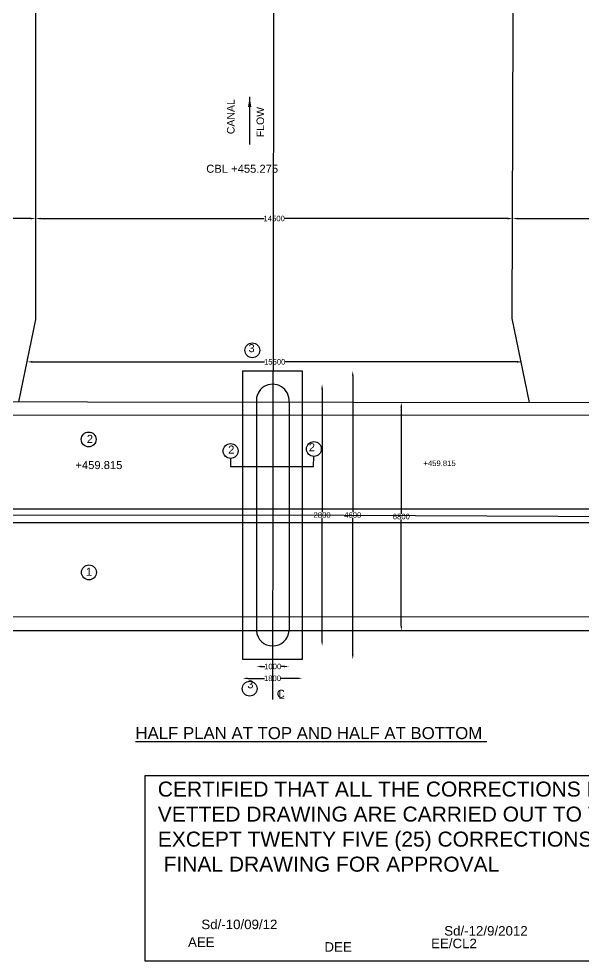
# Model space of a CAD drawing. Header units: inches. Extents: x 3910 to 36465, y 2 to 22749.
# Drawn here: x 15726 to 21363, y 5275 to 14690 of the extents above; entities that cross this region are included whole.
import ezdxf

# ---------------------------------------------------------------- set-up
doc = ezdxf.new("R2010")
doc.units = ezdxf.units.IN
doc.header["$MEASUREMENT"] = 0
doc.layers.add('DIMENSIONS', color=7, linetype='Continuous')
doc.styles.get("Standard").update_dxf_attribs({"font": 'arial.ttf', "height": 55})
doc.dimstyles.get("Standard").update_dxf_attribs({"dimtxt": 55, "dimasz": 50, "dimexe": 0.18, "dimexo": 0.0625, "dimgap": 0.09, "dimtad": 0, "dimtih": 1, "dimtoh": 1, "dimdec": 4, "dimzin": 0, "dimdsep": 46, "dimtxsty": 'Standard', "dimcen": 0.09, "dimse1": 1, "dimse2": 1, "dimadec": 0, "dimazin": 0, "dimtfac": 1, "dimtdec": 4, "dimtofl": 0, "dimtmove": 0, "dimatfit": 3, "dimfxl": 1, "dimtolj": 1, "dimtzin": 0, "dimarcsym": 0})

# ---------------------------------------------------------------- blocks, each defined once
blk = doc.blocks.new('*D77')
at = {"color": 0, "lineweight": -2, "transparency": 16777216}
for p, q in [((18755.1, 10989.7), (18755.1, 9760.4)), ((18755.1, 8474.7), (18755.1, 9704))]:
    blk.add_line(p, q, dxfattribs=at)
at = {"color": 0, "transparency": 16777216}
for points in [[(18746.7, 10989.7), (18763.4, 10989.7), (18755.1, 11039.7)], [(18746.7, 8474.7), (18763.4, 8474.7), (18755.1, 8424.7)]]:
    blk.add_solid(points, dxfattribs=at)
at = {"layer": 'Defpoints', "color": 0, "transparency": 16777216}
for p in [(18263, 11039.7), (18258.9, 8424.7), (18755.1, 8424.7)]:
    blk.add_point(p, dxfattribs=at)
at = {"color": 0, "transparency": 16777216, "insert": (18755.1, 9732.2), "char_height": 55, "attachment_point": 5}
blk.add_mtext('\\A1;2800', dxfattribs=at)
blk = doc.blocks.new('*D78')
at = {"color": 0, "lineweight": -2, "transparency": 16777216}
for p, q in [((19061.3, 11123.8), (19061.3, 9760.2)), ((19061.3, 8340.2), (19061.3, 9703.8))]:
    blk.add_line(p, q, dxfattribs=at)
at = {"color": 0, "transparency": 16777216}
for points in [[(19053, 11123.8), (19069.7, 11123.8), (19061.3, 11173.8)], [(19053, 8340.2), (19069.7, 8340.2), (19061.3, 8290.2)]]:
    blk.add_solid(points, dxfattribs=at)
at = {"layer": 'Defpoints', "color": 0, "transparency": 16777216}
for p in [(18259.9, 11173.8), (18258.6, 8290.2), (19061.3, 8290.2)]:
    blk.add_point(p, dxfattribs=at)
at = {"color": 0, "transparency": 16777216, "insert": (19061.3, 9732), "char_height": 55, "attachment_point": 5}
blk.add_mtext('\\A1;4600', dxfattribs=at)
blk = doc.blocks.new('*D79')
at = {"color": 0, "lineweight": -2, "transparency": 16777216}
for p, q in [((19546.3, 10809.1), (19546.3, 9745.4)), ((19546.3, 8625.4), (19546.3, 9689))]:
    blk.add_line(p, q, dxfattribs=at)
at = {"color": 0, "transparency": 16777216}
for points in [[(19538, 10809.1), (19554.7, 10809.1), (19546.3, 10859.1)], [(19538, 8625.4), (19554.7, 8625.4), (19546.3, 8575.4)]]:
    blk.add_solid(points, dxfattribs=at)
at = {"layer": 'Defpoints', "color": 0, "transparency": 16777216}
for p in [(19603.4, 10859.1), (19546.3, 8575.4), (19603.4, 8575.4)]:
    blk.add_point(p, dxfattribs=at)
at = {"color": 0, "transparency": 16777216, "insert": (19546.3, 9717.2), "char_height": 55, "attachment_point": 5}
blk.add_mtext('\\A1;6800', dxfattribs=at)
blk = doc.blocks.new('*D131')
at = {"layer": 'Defpoints', "color": 0, "transparency": 16777216}
for p in [(13614.7, 12694.9), (15894.2, 12694.9), (15894.2, 12694.9)]:
    blk.add_point(p, dxfattribs=at)
at = {"layer": 'DIMENSIONS', "color": 0, "lineweight": -2, "transparency": 16777216}
for p, q in [((13664.7, 12694.9), (14672.2, 12694.9)), ((15844.2, 12694.9), (14836.8, 12694.9))]:
    blk.add_line(p, q, dxfattribs=at)
at = {"layer": 'DIMENSIONS', "color": 0, "transparency": 16777216}
for points in [[(13664.7, 12703.2), (13664.7, 12686.6), (13614.7, 12694.9)], [(15844.2, 12703.2), (15844.2, 12686.6), (15894.2, 12694.9)]]:
    blk.add_solid(points, dxfattribs=at)
at = {"layer": 'DIMENSIONS', "color": 0, "transparency": 16777216, "insert": (14754.5, 12694.9), "char_height": 55, "attachment_point": 5}
blk.add_mtext('\\A1;6900', dxfattribs=at)
blk = doc.blocks.new('*D132')
at = {"layer": 'Defpoints', "color": 0, "transparency": 16777216}
for p in [(15894.2, 12694.9), (20658.4, 12694.9), (20658.4, 12681)]:
    blk.add_point(p, dxfattribs=at)
at = {"layer": 'DIMENSIONS', "color": 0, "lineweight": -2, "transparency": 16777216}
for p, q in [((15944.2, 12694.9), (18175.4, 12694.9)), ((20608.4, 12694.9), (18377.2, 12694.9))]:
    blk.add_line(p, q, dxfattribs=at)
at = {"layer": 'DIMENSIONS', "color": 0, "transparency": 16777216}
for points in [[(15944.2, 12703.2), (15944.2, 12686.6), (15894.2, 12694.9)], [(20608.4, 12703.2), (20608.4, 12686.6), (20658.4, 12694.9)]]:
    blk.add_solid(points, dxfattribs=at)
at = {"layer": 'DIMENSIONS', "color": 0, "transparency": 16777216, "insert": (18276.3, 12694.9), "char_height": 55, "attachment_point": 5}
blk.add_mtext('\\A1;14500', dxfattribs=at)
blk = doc.blocks.new('*D133')
at = {"layer": 'Defpoints', "color": 0, "transparency": 16777216}
for p in [(20658.4, 12681), (22915.2, 12694.9), (22915.2, 12675)]:
    blk.add_point(p, dxfattribs=at)
at = {"layer": 'DIMENSIONS', "color": 0, "lineweight": -2, "transparency": 16777216}
for p, q in [((20708.4, 12694.9), (21704.6, 12694.9)), ((22865.2, 12694.9), (21868.9, 12694.9))]:
    blk.add_line(p, q, dxfattribs=at)
at = {"layer": 'DIMENSIONS', "color": 0, "transparency": 16777216}
for points in [[(20708.4, 12703.2), (20708.4, 12686.6), (20658.4, 12694.9)], [(22865.2, 12703.2), (22865.2, 12686.6), (22915.2, 12694.9)]]:
    blk.add_solid(points, dxfattribs=at)
at = {"layer": 'DIMENSIONS', "color": 0, "transparency": 16777216, "insert": (21786.8, 12694.9), "char_height": 55, "attachment_point": 5}
blk.add_mtext('\\A1;8900', dxfattribs=at)
blk = doc.blocks.new('*D138')
at = {"layer": 'Defpoints', "color": 0, "transparency": 16777216}
for p in [(15809.9, 11274.6), (20753.5, 11263), (20753.5, 11212.6)]:
    blk.add_point(p, dxfattribs=at)
at = {"layer": 'DIMENSIONS', "color": 0, "lineweight": -2, "transparency": 16777216}
for p, q in [((15859.9, 11263), (18180.8, 11263)), ((20703.5, 11263), (18382.6, 11263))]:
    blk.add_line(p, q, dxfattribs=at)
at = {"layer": 'DIMENSIONS', "color": 0, "transparency": 16777216}
for points in [[(15859.9, 11271.3), (15859.9, 11254.6), (15809.9, 11263)], [(20703.5, 11271.3), (20703.5, 11254.6), (20753.5, 11263)]]:
    blk.add_solid(points, dxfattribs=at)
at = {"layer": 'DIMENSIONS', "color": 0, "transparency": 16777216, "insert": (18281.7, 11263), "char_height": 55, "attachment_point": 5}
blk.add_mtext('\\A1;15600', dxfattribs=at)
blk = doc.blocks.new('*D139')
at = {"color": 0, "lineweight": -2, "transparency": 16777216}
for p, q in [((18148.7, 8219.4), (18182, 8219.4)), ((18374.5, 8219.4), (18341.1, 8219.4))]:
    blk.add_line(p, q, dxfattribs=at)
at = {"color": 0, "transparency": 16777216}
for points in [[(18148.7, 8227.7), (18148.7, 8211), (18098.7, 8219.4)], [(18374.5, 8227.7), (18374.5, 8211), (18424.5, 8219.4)]]:
    blk.add_solid(points, dxfattribs=at)
at = {"layer": 'Defpoints', "color": 0, "transparency": 16777216}
for p in [(18098.7, 8575.4), (18424.5, 8575.4), (18424.5, 8219.4)]:
    blk.add_point(p, dxfattribs=at)
at = {"color": 0, "transparency": 16777216, "insert": (18261.6, 8219.4), "char_height": 55, "attachment_point": 5}
blk.add_mtext('\\A1;1000', dxfattribs=at)
blk = doc.blocks.new('*D140')
at = {"color": 0, "lineweight": -2, "transparency": 16777216}
for p, q in [((18012.4, 8100.9), (18180.4, 8100.9)), ((18507.5, 8100.9), (18339.4, 8100.9))]:
    blk.add_line(p, q, dxfattribs=at)
at = {"color": 0, "transparency": 16777216}
for points in [[(18012.4, 8109.3), (18012.4, 8092.6), (17962.4, 8100.9)], [(18507.5, 8109.3), (18507.5, 8092.6), (18557.5, 8100.9)]]:
    blk.add_solid(points, dxfattribs=at)
at = {"layer": 'Defpoints', "color": 0, "transparency": 16777216}
for p in [(17962.4, 8290.2), (18557.5, 8290.2), (17962.4, 8100.9)]:
    blk.add_point(p, dxfattribs=at)
at = {"color": 0, "transparency": 16777216, "insert": (18259.9, 8100.9), "char_height": 55, "attachment_point": 5}
blk.add_mtext('\\A1;1800', dxfattribs=at)

msp = doc.modelspace()

# ---------------------------------------------------------------- linework, layer by layer
at = {"color": 0}
for points in [[(15725.5457, 10864.0101), (15894.24694, 11685.20528), (15894.24694, 16609.87184)], [(18271.8171, 16631.56032), (18258.01094, 7888.96571)], [(20825.5665, 10857.50713), (20655.47609, 11695.45197), (20669.85202, 16624.56637)], [(13759.74998, 10866.51667), (24348.77171, 10853.01473), (24348.77171, 8575.37734), (13759.74998, 8575.37734)], [(18098.67974, 10860.98415), (18098.67974, 8575.37734)], [(18424.47277, 10860.98415), (18424.47277, 8575.37734)], [(13327.79178, 10732.06591), (23186.83748, 10729.93998)], [(17838.7537, 10298.78162), (17838.7537, 10218.92261), (18669.12606, 10218.92261), (18672.97134, 10318.2116)], [(29658.94382, 10083.77927), (29658.94382, 9679.02163), (18263.61847, 9732.5883), (10790.60931, 9726.44883), (3993.25348, 9715.10557), (3993.25348, 10207.81145)], [(13327.79178, 9793.81925), (23187.69308, 9793.19378)], [(23186.21081, 9656.07807), (13327.79178, 9656.07807)], [(13327.79178, 8716.78383), (23183.96598, 8718.61214)]]:
    msp.add_lwpolyline(points, dxfattribs=at)
msp.add_lwpolyline([(17962.35336, 11173.82756), (18557.47468, 11173.82756), (18557.47468, 8290.188), (17962.35336, 8290.188)], close=True, dxfattribs=at)
for centre in [(18058.19424, 11378.69885), (16423.02905, 10487.36032), (18672.97134, 10392.39041), (17840.8213, 10372.9316), (16425.72275, 9159.16536), (18031.32995, 7997.99946)]:
    msp.add_circle(centre, 74.17881, dxfattribs=at)
for centre, radius, start, end in [((18261.59581, 10876.11414), 163.61712, 354.548056277, 185.305829467), ((18261.57625, 8588.072), 163.39042, 184.456099898, 355.543900102)]:
    msp.add_arc(centre, radius, start, end, dxfattribs=at)
at = {"layer": 'DIMENSIONS', "color": 0}
msp.add_lwpolyline([(16987.49448, 7130.53011), (23316.08435, 7130.53011), (23316.08435, 5275.16351), (16987.49448, 5275.16351)], close=True, dxfattribs=at)

# ---------------------------------------------------------------- texts
at = {"color": 0}
for s, p in [('CANAL', (17880.33969, 13538.2064)), ('FLOW', (18174.9145, 13507.5663))]:
    msp.add_text(s, height=75, rotation=90, dxfattribs=at).set_placement(p)
for s, height, p in [('CBL +455.275', 80, (17597.78687, 13152.32923)), ('3', 80, (18019.40942, 11359.89816)), ('2', 80, (16404.67746, 10453.57672)), ('2', 80, (18622.24586, 10369.76339)), ('2', 80, (17817.16423, 10346.86728)), ('+459.815', 80, (16290.53506, 10191.71332)), ('+459.815', 55, (19767.06775, 10221.79377)), ('1', 80, (16395.93073, 9126.07244)), ('3', 80, (18007.25741, 8001.69663)), ('C', 80, (18302.74498, 7906.62664)), ('L', 80, (18318.93604, 7896.51287)), ('%%UHALF PLAN AT TOP AND HALF AT BOTTOM ', 120, (16890.44044, 7494.24016)), ('Sd/-10/09/12', 95, (17548.72541, 5595.05149)), ('Sd/-12/9/2012', 95, (19975.38328, 5530.69347)), ('AEE ', 95, (17415.6091, 5417.66159)), ('DEE ', 95, (18778.46633, 5370.14646)), ('EE/CL2', 95, (19844.03198, 5404.89671))]:
    msp.add_text(s, height=height, dxfattribs=at).set_placement(p)
at = {"color": 0, "insert": (17113.86417, 7069.44263), "char_height": 150, "width": 6143.7371748, "attachment_point": 1}
msp.add_mtext('CERTIFIED THAT ALL THE CORRECTIONS MADE IN THE  VETTED DRAWING ARE CARRIED OUT TO THIS DRAWING  EXCEPT TWENTY FIVE (25) CORRECTIONS AND THIS IS THE  FINAL DRAWING FOR APPROVAL', dxfattribs=at)

# ---------------------------------------------------------------- dimensions: what is measured, and where the dimension line sits
at = {"color": 0}
for base, p1, p2, text, picture, middle in [((19061.33637, 8290.188), (18259.91402, 11173.82756), (18258.64455, 8290.188), '4600', '*D78', (19061.33637, 9732.00778)), ((18755.06284, 8424.70421), (18262.98657, 11039.72535), (18258.85697, 8424.70421), '2800', '*D77', (18755.06284, 9732.21478)), ((19546.33812, 8575.37734), (19603.43395, 10859.06546), (19603.43395, 8575.37734), '6800', '*D79', (19546.33812, 9717.2214))]:
    dim = msp.add_linear_dim(base=base, p1=p1, p2=p2, angle=90, text=text, dimstyle='Standard', dxfattribs=at)
    dim.commit()
    dim.dimension.update_dxf_attribs({"geometry": picture, "text_midpoint": middle})
for base, p1, p2, text, picture, middle in [((18424.47277, 8219.36223), (18098.67974, 8575.37734), (18424.47277, 8575.37734), '1000', '*D139', (18261.57625, 8219.36223)), ((17962.35336, 8100.92818), (18557.47468, 8290.188), (17962.35336, 8290.188), '1800', '*D140', (18259.91402, 8100.92818))]:
    dim = msp.add_linear_dim(base=base, p1=p1, p2=p2, text=text, dimstyle='Standard', dxfattribs=at)
    dim.commit()
    dim.dimension.update_dxf_attribs({"geometry": picture, "text_midpoint": middle})
at = {"layer": 'DIMENSIONS', "color": 0}
for base, p1, p2, text, picture, middle in [((15894.24694, 12694.8857), (13614.74277, 12694.8857), (15894.24694, 12694.8857), '6900', '*D131', (14754.49486, 12694.8857)), ((20658.35045, 12694.8857), (15894.24694, 12694.8857), (20658.35045, 12680.99103), '14500', '*D132', (18276.29869, 12694.8857)), ((22915.20644, 12694.8857), (20658.35045, 12680.99103), (22915.20644, 12674.95642), '8900', '*D133', (21786.77844, 12694.8857)), ((20753.49591, 11262.97674), (15809.89632, 11274.60769), (20753.49591, 11212.56051), '15600', '*D138', (18281.69612, 11262.97674))]:
    dim = msp.add_linear_dim(base=base, p1=p1, p2=p2, text=text, dimstyle='Standard', dxfattribs=at)
    dim.commit()
    dim.dimension.update_dxf_attribs({"geometry": picture, "text_midpoint": middle})

# ---------------------------------------------------------------- leaders
msp.add_leader([(18031.39496, 13910.20781), (18031.39496, 13433.45296)], dimstyle='Standard', override={"dimasz": 100, "dimgap": 0.09, "dimtad": 0}, dxfattribs=at)

doc.saveas('drawing.dxf')
